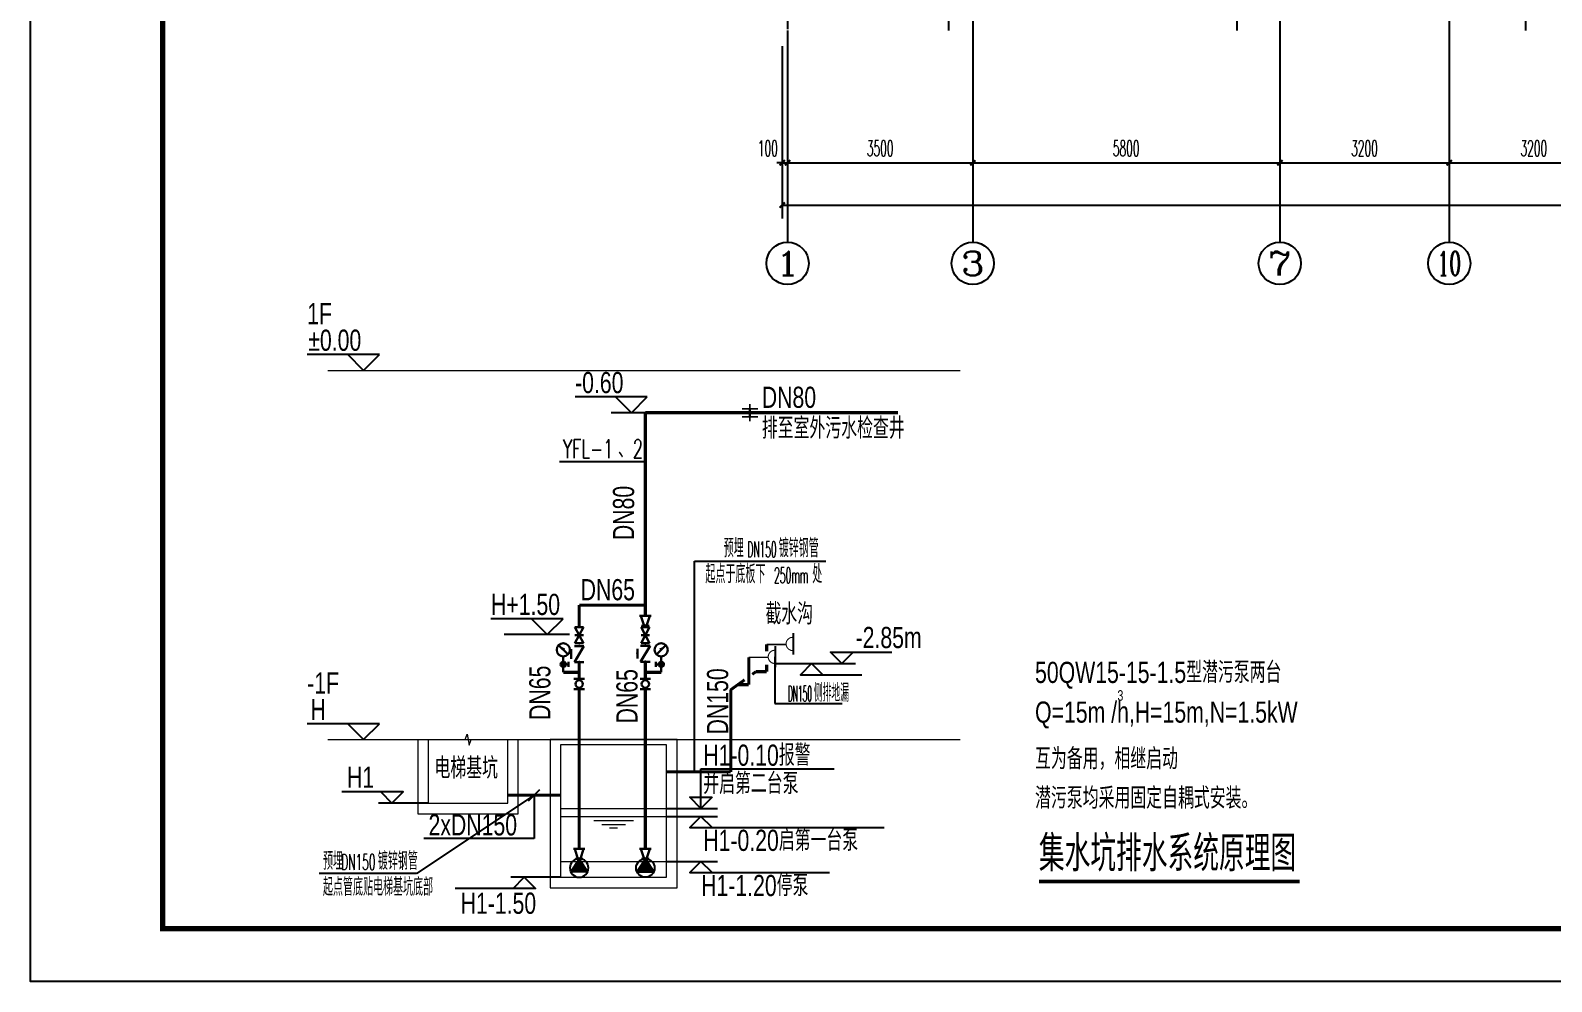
# Model space of a CAD drawing. Extents: x 27938 to 1507990, y 110129 to 923079.
# Drawn here: x 646489 to 675226, y 474356 to 492321 of the extents above; entities that cross this region are included whole.
import ezdxf
from ezdxf.enums import TextEntityAlignment as Align
from ezdxf.xclip import XClip

# ---------------------------------------------------------------- set-up
doc = ezdxf.new("R2010")
doc.units = 0
doc.header["$LTSCALE"] = 1000
doc.header["$MEASUREMENT"] = 0
doc.header["$XCLIPFRAME"] = 0
doc.linetypes.add('DOTE', pattern=[2.42, 2, -0.2, 0.02, -0.2])
for name, color, linetype in [('----建筑底图', 8, 'Continuous'), ('AXIS', 3, 'Continuous'), ('AXIS_TEXT', 7, 'Continuous'), ('DIM_SYMB', 3, 'Continuous'), ('DIM_不分区给水', 3, 'Continuous'), ('DIM_废水', 31, 'Continuous'), ('DOTE', 1, 'Continuous'), ('EQUIP_污水', 7, 'Continuous'), ('TWT_LEAD', 3, 'Continuous'), ('图框', 140, 'Continuous')]:
    doc.layers.add(name, color=color, linetype=linetype)
for name, color, linetype, lineweight in [('CR-水-PTE－PS污水用电设备', 7, 'Continuous', 25), ('CR-水-PTP－GG公共捕捉点', 1, 'Continuous', 18), ('CR-水-PTP－GG公共说明', 7, 'Continuous', 25), ('CR-水-PTP－PS压力废水标注', 165, 'Continuous', 25), ('CR-水-PTP－PS压力废水管', 163, 'P压力废水管', 20), ('CR-水-PTP－PS排水阀门', 163, 'Continuous', 30), ('CR-水-压力废水标注', 165, 'Continuous', 25), ('CR-水-排水穿墙套管', 60, 'Continuous', 30)]:
    doc.layers.add(name, color=color, linetype=linetype, lineweight=lineweight)
doc.layers.add('yichutu', color=7, linetype='Continuous', true_color=0xffffff, plot=False)
doc.styles.add('_TCH_AXIS', font='COMPLEX', dxfattribs={"bigfont": 'GBCBIG'})
doc.styles.add('_TCH_DIM', font='SIMPLEX.shx', dxfattribs={"width": 0.7, "bigfont": 'GBCBIG.shx'})
doc.styles.add('_TCH_DIM_T3', font='SIMPLEX.shx', dxfattribs={"width": 0.494118, "bigfont": 'GBCBIG.shx'})
doc.styles.add('_TWT_SERIAL', font='SIMPLEX', dxfattribs={"width": 0.8, "height": 3.5, "bigfont": 'HZTXT'})
doc.styles.add('COMPLEX', font='COMPLEX')
doc.styles.add('CR-Standard', font='xcsg.shx', dxfattribs={"width": 0.7, "bigfont": 'hztxt.shx'})
doc.styles.add('HZ', font='txt', dxfattribs={"bigfont": 'hztxt'})
doc.styles.add('HZTXT', font='COMPLEX', dxfattribs={"width": 0.7, "bigfont": 'HZTXT'})
doc.styles.get("Standard").update_dxf_attribs({"font": 'gbenor.shx', "bigfont": 'gbcbig.shx'})
doc.linetypes.add('P压力废水管', pattern='A,3,-0.22,["YF",HZTXT,S=0.2,R=0,X=-0.1,Y=-0.1],-0.3', length=3.52)
doc.dimstyles.new('_TCH_ARCH&&100', dxfattribs={"dimtxt": 297.5, "dimasz": 100, "dimexe": 250, "dimexo": 300, "dimgap": 126.25, "dimtad": 1, "dimdec": 0, "dimzin": 0, "dimdsep": 46, "dimtxsty": '_TCH_DIM_T3', "dimblk": 'ARCHTICK', "dimcen": 0.09, "dimclrt": 4, "dimazin": 2, "dimtfac": 1, "dimtdec": 0, "dimtix": 1, "dimtmove": 2, "dimatfit": 3, "dimfxl": 100, "dimtolj": 1, "dimtzin": 0, "dimarcsym": 0})

# ---------------------------------------------------------------- blocks, each defined once
blk = doc.blocks.new('A$C74D73064')
at = {"layer": 'DOTE', "color": 0}
for p, q in [((-47045, 128076.6), (-47045, 3986.3)), ((-41595, 128076.6), (-41595, 3986.3)), ((-36145, 128076.6), (-36145, 3986.3))]:
    blk.add_line(p, q, dxfattribs=at)
blk = doc.blocks.new('HFHFTHFD')
at = {"layer": 'DOTE', "color": 0, "linetype": 'DOTE', "ltscale": 0.3}
for p, q in [((420617, 612949), (420617, 593449)), ((429917, 604549), (429917, 593449)), ((424117, 601749), (424117, 593449)), ((433117, 600249), (433117, 593449))]:
    blk.add_line(p, q, dxfattribs=at)
blk = doc.blocks.new('TK')
at = {"layer": '图框'}
blk.add_lwpolyline([(465375, 548714), (549475, 548714), (549475, 489314), (465375, 489314)], close=True, dxfattribs=at)
blk.add_lwpolyline([(465375, 548714), (549475, 548714), (549475, 489314), (465375, 489314)], close=True, dxfattribs=at)
at = {"layer": '图框', "const_width": 100}
blk.add_lwpolyline([(548475, 490314), (548475, 547714), (467875, 547714), (467875, 490314)], close=True, dxfattribs=at)
blk = doc.blocks.new('yct-841-594-84100-59399.9999999999-100-1000.0')
at = {"layer": 'yichutu', "color": 7, "true_color": 0xffffff}
blk.add_lwpolyline([(0, 0), (0, 59400), (84100, 59400), (84100, 0)], close=True, dxfattribs=at)
blk = doc.blocks.new('$VALVE$00000315')
for p, q in [((-125, -75), (-125, 75)), ((-125, 75), (125, -75)), ((-75, 125), (75, 125)), ((125, -75), (125, 75))]:
    blk.add_line(p, q)
for p in [(-125, 0), (125, 0)]:
    blk.add_point(p)
blk.add_solid([(0, 125), (0, 150), (75, 125)])
blk = doc.blocks.new('A$C1D85025E')
for p, q in [((-150, 80), (-150, -80)), ((-150, 80), (150, -80)), ((150, 80), (-150, -80)), ((0, 80), (0, -80)), ((150, 80), (150, -80))]:
    blk.add_line(p, q)
blk = doc.blocks.new('A$C7DE4753E')
for p, q in [((100, 100), (-100, 100)), ((100, -100), (-100, -100))]:
    blk.add_line(p, q)
blk.add_circle((0, 0), 70)
blk = doc.blocks.new('A$C7ECC18EF')
h = blk.add_hatch(color=256)
h.paths.add_polyline_path([(0, 200, 0.414214), (-50, 150), (0, 150)])
h.paths.add_polyline_path([(0, 150), (-50, 150, 0.414214), (0, 100)])
h.paths.add_polyline_path([(50, 150, 0.414214), (0, 200), (0, 100, 0.414214)])
at = {"ltscale": 0.35}
blk.add_line((-77, 348), (77, 502), dxfattribs=at)
for p, q in [((0, 300), (0, 0)), ((-99, 200), (-99, 100)), ((0, 150), (-99, 150))]:
    blk.add_line(p, q)
blk.add_lwpolyline([(77, 502, 0, 41.7, 0), (-26, 430, 41.7, 41.7, 0)], format="xyseb", dxfattribs=at)
blk.add_circle((0, 425), 125, dxfattribs=at)
blk.add_circle((0, 150), 50)
blk = doc.blocks.new('*U174')
for p, q in [((-25, 0), (25, 0)), ((0, -2.5), (0, 2.5))]:
    blk.add_line(p, q)
at = {"const_width": 10}
for points in [[(-55, 0), (-25, 0)], [(-25, 50), (-25, -50)], [(25, 50), (25, -50)], [(55, 0), (25, 0)]]:
    blk.add_lwpolyline(points, dxfattribs=at)
blk = doc.blocks.new('$VALVE$00000486')
for p, q in [((90, 55), (-90, 16)), ((-90, -48), (-90, 48)), ((90, 72), (90, -72)), ((90, 72), (90, -72)), ((90, -72), (90, 72)), ((90, -55), (-90, -16))]:
    blk.add_line(p, q)
for p in [(-90, 0), (90, 0)]:
    blk.add_point(p)
blk = doc.blocks.new('P水泵')
h = blk.add_hatch()
h.set_pattern_fill('ANSI31', color=8, scale=99.65035, style=0)
h.set_pattern_definition([(45, (-87438.395, 132326.591), (-8.8079297, 8.8079297), [])])
h.paths.add_polyline_path([(237, 0), (-97, 216), (-97, -216)])
for p, q in [((237, 0, 0), (-97, 216, 0)), ((-97, 216, 0), (-97, -216, 0)), ((237, 0, 0), (-97, -216, 0)), ((0, 0, 0), (0, 0, 0))]:
    blk.add_line(p, q)
blk.add_circle((0, 0, 0), 237)
blk = doc.blocks.new('A$C6DCB2F17')
at = {"layer": 'CR-水-PTP－GG公共捕捉点', "color": 1, "lineweight": 15}
for p, q in [((2700, -1300), (4700, -1300)), ((2700, -1450), (4700, -1450)), ((2700, -2300), (4700, -2300))]:
    blk.add_line(p, q, dxfattribs=at)
at = {"layer": 'CR-水-PTP－GG公共捕捉点', "color": 1, "lineweight": 9}
for p, q in [((3325, -1530), (4075, -1530)), ((3475, -1606), (3925, -1606)), ((3625, -1667), (3775, -1667))]:
    blk.add_line(p, q, dxfattribs=at)
at = {"layer": 'CR-水-PTP－GG公共捕捉点', "color": 1, "lineweight": 18}
for points in [[(0, 0), (894, 0), (932, 105), (969, -105), (1007, 0), (1900, 0)], [(0, 0), (0, -1400), (1900, -1400), (1900, 0)], [(200, 0), (200, -1200), (1700, -1200), (1700, 0)]]:
    blk.add_lwpolyline(points, dxfattribs=at)
at = {"layer": 'CR-水-PTP－GG公共捕捉点', "color": 1}
for points in [[(4900, 0), (2500, 0), (2500, -2800), (4900, -2800), (4900, 0)], [(4700, -100), (2700, -100), (2700, -2600), (4700, -2600), (4700, -100)]]:
    blk.add_lwpolyline(points, dxfattribs=at)
blk = doc.blocks.new('A$C1778576E')
at = {"layer": 'CR-水-PTP－GG公共捕捉点', "color": 245}
for p, q in [((-2893, 1060), (3079, 1060)), ((-2893, -2427), (3079, -2427))]:
    blk.add_line(p, q, dxfattribs=at)
at = {"layer": 'CR-水-PTP－GG公共说明'}
for p, q in [((-2405, 1210), (-3088, 1210)), ((-2555, 1060), (-2705, 1210)), ((-2555, 1060), (-2405, 1210)), ((-2405, -2277), (-3088, -2277)), ((-2555, -2427), (-2705, -2277)), ((-2555, -2427), (-2405, -2277))]:
    blk.add_line(p, q, dxfattribs=at)
at = {"layer": 'CR-水-PTP－PS压力废水标注'}
for p, q in [((124, 810), (-558, 810)), ((-26, 660), (-176, 810)), ((-26, 660), (124, 810)), ((170, 660), (-217, 660)), ((-670, -1285), (-1352, -1285)), ((-820, -1435), (-970, -1285)), ((-820, -1435), (-670, -1285)), ((-611, -1435), (-1227, -1435)), ((631, -2702, 0), (1889, -2702, 0)), ((-2394, -2921), (-2762, -2921)), ((-998, -3006), (-890, -2898)), ((-944, -2952), (-944, -3360)), ((-1944, -3027), (-2416, -3027)), ((306, -3077), (787, -3077)), ((306, -3152), (787, -3152)), ((737, -3258), (2361, -3258)), ((-944, -3360), (-1985, -3360)), ((306, -3577), (787, -3577)), ((-694, -3727), (-1166, -3727)), ((737, -3683), (1846, -3683)), ((-1144, -3833), (-1689, -3833))]:
    blk.add_line(p, q, dxfattribs=at)
blk.add_lwpolyline([(1897, 788, 0, 0, 0), (2125, 788, 40, 0, 0), (2275, 788, 0, 0, 0)], format="xyseb", dxfattribs=at)
blk.add_lwpolyline([(631, -3077), (631, -2702)], dxfattribs=at)
at = {"layer": 'CR-水-PTP－PS压力废水标注', "elevation": 0}
for points in [[(-2394, -2921), (-2288, -3027), (-2182, -2921)], [(-1144, -3833), (-1038, -3727), (-932, -3833)]]:
    blk.add_lwpolyline(points, close=True, dxfattribs=at)
at = {"layer": 'CR-水-PTP－PS压力废水标注'}
for points in [[(737, -2971), (631, -3077), (525, -2971)], [(737, -3258), (631, -3152), (525, -3258)], [(737, -3683), (631, -3577), (525, -3683)]]:
    blk.add_lwpolyline(points, close=True, dxfattribs=at)
at = {"layer": 'CR-水-PTP－PS压力废水管', "const_width": 30}
for points in [[(106, 660), (2493, 660)], [(106, -1257), (106, 660)], [(-519, -1366), (-519, -1157)], [(-519, -1157), (106, -1157)], [(-519, -1852), (-519, -1696)], [(106, -1852), (106, -1693)], [(-519, -1791), (-669, -1791)], [(106, -1791), (256, -1791)], [(-519, -2352), (-519, -1952)], [(106, -2402), (106, -1952)], [(-519, -3457), (-519, -2352)], [(106, -3457), (106, -2402)], [(-1194, -2952), (-694, -2952)]]:
    blk.add_lwpolyline(points, dxfattribs=at)
at = {"layer": 'DIM_SYMB', "const_width": 35}
blk.add_lwpolyline([(3823, -3767), (6287, -3767)], dxfattribs=at)
at = {"layer": 'DIM_废水'}
blk.add_line((106, 197), (-706, 197), dxfattribs=at)
at = {"layer": 'TWT_LEAD'}
for p, q in [((-944, -2952), (-2055, -3692)), ((-944, -2952), (-2055, -3692)), ((-2055, -3692), (-2974, -3692))]:
    blk.add_line(p, q, dxfattribs=at)
at = {"layer": 'CR-水-PTE－PS污水用电设备', "yscale": 0.3691257472399435, "zscale": 0.3691257472399435}
for p, xscale, rotation in [((-519, -3639, 0), -0.3691257472399435, 270), ((106, -3639, 0), 0.3691257472399435, 90)]:
    blk.add_blockref('P水泵', p, dxfattribs=dict(at, xscale=xscale, rotation=rotation))
at = {"layer": 'CR-水-PTP－GG公共捕捉点', "color": 1, "lineweight": 9, "xscale": 0.5, "yscale": 0.5, "zscale": 0.5}
blk.add_blockref('A$C6DCB2F17', (-2044, -2427), dxfattribs=at)
at = {"layer": 'CR-水-PTP－PS排水阀门'}
for name, p, xscale, yscale, zscale, rotation in [('$VALVE$00000486', (106, -1305), 0.5250005610287197, 0.7499993517994881, 0.5249999999999995, 89.999996340974), ('A$C1D85025E', (-519, -1441), 0.5, 0.5, 0.5, 90), ('A$C1D85025E', (106, -1441), 0.5, 0.5, 0.5, 90), ('$VALVE$00000315', (-519, -1619), 0.6000006794929565, 0.5999995283782482, 0.5999999999999993, 89.99999181801182), ('$VALVE$00000315', (106, -1616), 0.6000006794929565, 0.5999995283782482, 0.5999999999999993, 89.99999181801182), ('A$C7DE4753E', (-519, -1902), -0.5, 0.5, 0.5, 180), ('A$C7DE4753E', (106, -1902), -0.5, 0.5, 0.5, 180), ('$VALVE$00000486', (-519, -3505), 0.5250005610287197, 0.7499993517994881, 0.5249999999999995, 89.999996340974), ('$VALVE$00000486', (106, -3505), 0.5250005610287197, 0.7499993517994881, 0.5249999999999995, 89.999996340974)]:
    blk.add_blockref(name, p, dxfattribs=dict(at, xscale=xscale, yscale=yscale, zscale=zscale, rotation=rotation))
at = {"layer": 'CR-水-PTP－PS排水阀门', "yscale": 0.5, "zscale": 0.5}
for p, xscale in [((-669, -1791), -0.5), ((256, -1791), 0.5)]:
    blk.add_blockref('A$C7ECC18EF', p, dxfattribs=dict(at, xscale=xscale))
at = {"layer": 'CR-水-排水穿墙套管', "xscale": 1.5, "yscale": 1.5, "zscale": 1.5, "rotation": 270}
blk.add_blockref('*U174', (1094, 660), dxfattribs=at)
at = {"layer": 'CR-水-PTP－GG公共说明', "style": 'CR-Standard', "width": 0.75}
for s, p in [('1F', (-3088, 1495)), ('±0.00', (-3078, 1245)), ('-1F', (-3088, -1992)), ('H', (-3057, -2242))]:
    blk.add_text(s, height=200, dxfattribs=at).set_placement(p)
at = {"layer": 'CR-水-PTP－PS压力废水标注', "style": 'CR-Standard', "width": 0.75}
for s, rotation, p in [('-0.60', 0, (-558, 845)), ('DN80', 0, (1206, 706)), ('排至室外污水检查井', 0, (1206, 414)), ('DN80', 90, (0, -543)), ('DN65', 0, (-505, -1111)), ('H+1.50', 0, (-1352, -1250)), ('DN65', 90, (-791, -2241)), ('DN65', 90, (32, -2274)), ('电梯基坑', 0, (-1886, -2795)), ('H1-0.10报警', 0, (653, -2674)), ('H1', 0, (-2712, -2882)), ('并启第二台泵', 0, (653, -2942, 0)), ('2xDN150', 0, (-1942, -3332)), ('H1-0.20启第一台泵', 0, (653, -3478)), ('H1-1.20停泵', 0, (633, -3905)), ('H1-1.50', 360, (-1639, -4072))]:
    blk.add_text(s, height=200, rotation=rotation, dxfattribs=at).set_placement(p)
at = {"layer": 'CR-水-压力废水标注', "style": 'CR-Standard', "width": 0.75}
for s, height, p in [('50QW15-15-1.5型潜污泵两台', 200, (3787, -1892)), ('3', 100, (4565, -2060)), ('Q=15m /h,H=15m,N=1.5kW', 200, (3787, -2267)), ('互为备用，相继启动', 200, (3787, -2708)), ('潜污泵均采用固定自耦式安装。', 200, (3787, -3079))]:
    blk.add_text(s, height=height, rotation=0, dxfattribs=at).set_placement(p)
at = {"layer": 'DIM_SYMB', "color": 7}
blk.add_text('集水坑排水系统原理图', height=337.6, dxfattribs=at).set_placement((3823, -3671))
at = {"layer": 'DIM_废水', "color": 7, "style": '_TWT_SERIAL'}
for s, width, p in [('YFL-1', 0.64, (-671, 232)), ('、', 0.8, (-153, 232)), ('2', 0.64, (-13, 232))]:
    blk.add_text(s, height=175, dxfattribs=dict(at, width=width)).set_placement(p)
at = {"layer": 'TWT_LEAD', "color": 7, "style": '_TCH_DIM'}
for s, height, width, p in [('预埋', 168.8, 0.7, (-2939, -3657)), ('DN150', 148.8, 0.494118, (-2767, -3657)), ('镀锌钢管', 168.8, 0.7, (-2421, -3657)), ('起点管底贴电梯基坑底部', 168.79, 0.7, (-2939, -3902))]:
    blk.add_text(s, height=height, dxfattribs=dict(at, width=width)).set_placement(p)
blk = doc.blocks.new('$ATTACHMENT$00000066')
blk.add_line((-212, 500), (188, 500))
at = {"const_width": 20}
blk.add_lwpolyline([(-134, 500, 1.067664), (116, 500)], format="xyb", dxfattribs=at)
at = {"const_width": 30}
blk.add_lwpolyline([(0, 367), (0, 0)], dxfattribs=at)
at = {"style": 'HZ', "width": 0.7, "flags": 1}
for tag in ['UNIT', 'WHAT', 'SPEC']:
    blk.add_attdef(tag, (0, 0), '', height=0.001, dxfattribs=at)
blk = doc.blocks.new('A$C1B500C0A')
at = {"layer": 'CR-水-PTP－PS压力废水标注'}
for p, q in [((1855, 1438), (2799, 1438)), ((2425, 1438), (3369, 1438)), ((3324, 1650), (4059, 1650)), ((2754, 1226), (3489, 1226))]:
    blk.add_line(p, q, dxfattribs=at)
at = {"layer": 'CR-水-PTP－PS压力废水标注', "elevation": 0}
for points in [[(2754, 1226), (2542, 1438), (2330, 1226)], [(3324, 1650), (3112, 1438), (2899, 1650)]]:
    blk.add_lwpolyline(points, close=True, dxfattribs=at)
at = {"layer": 'CR-水-PTP－PS压力废水管'}
for points, const_width in [([(1693, 1667), (1693, 1798)], 60), ([(1355, 1038), (1355, 1554)], 60), ([(1693, 1282), (1693, 1414)], 60), ([(1275, 1129), (1005, 935)], 55), ([(1487, 1282), (1420, 1233)], 55), ([(1487, 1282), (1693, 1282)], 60), ([(1014, -609), (1014, 941)], 60), ([(1149, 1038), (1355, 1038)], 60), ([(-200, -609), (1014, -609)], 60)]:
    blk.add_lwpolyline(points, dxfattribs=dict(at, const_width=const_width))
at = {"layer": 'DIM_不分区给水'}
for p, q in [((1847, 1563), (1847, 682)), ((1847, 682), (3116, 682))]:
    blk.add_line(p, q, dxfattribs=at)
at = {"layer": 'TWT_LEAD'}
for p, q in [((329, -609), (329, 3373)), ((329, 3373), (2813, 3373))]:
    blk.add_line(p, q, dxfattribs=at)
at = {"layer": 'EQUIP_污水', "rotation": 270}
for p in [(1355, 1554), (1693, 1798)]:
    blk.add_blockref('$ATTACHMENT$00000066', p, dxfattribs=at)
at = {"layer": 'CR-水-PTP－PS压力废水标注', "style": 'CR-Standard', "width": 0.75}
for s, rotation, p in [('截水沟', 0, (1669, 2174)), ('-2.85m', 360, (3372, 1729)), ('DN150', 90, (965, 98))]:
    blk.add_text(s, height=400, rotation=rotation, dxfattribs=at).set_placement(p)
at = {"layer": 'DIM_不分区给水', "color": 7, "style": '_TCH_DIM_T3'}
for s, height, width, p in [('DN150', 297.5, 0.348789, (2091, 717)), ('侧排地漏', 337.6, 0.494118, (2581, 717))]:
    blk.add_text(s, height=height, dxfattribs=dict(at, width=width)).set_placement(p)
at = {"layer": 'TWT_LEAD', "color": 7, "style": '_TCH_DIM'}
for s, height, width, p in [('预埋', 350, 0.6, (882, 3443)), ('DN150', 297.5, 0.423529, (1325, 3443)), ('镀锌钢管', 350, 0.6, (1920, 3443)), ('起点于底板下', 350, 0.6, (535, 2953)), ('250mm', 297.5, 0.423529, (1833, 2953)), ('处', 350, 0.6, (2553, 2953))]:
    blk.add_text(s, height=height, dxfattribs=dict(at, width=width)).set_placement(p)
blk = doc.blocks.new('_ArchTick')
at = {"color": 0, "linetype": 'ByBlock', "const_width": 0.4}
blk.add_lwpolyline([(-0.5, -0.5), (0.5, 0.5)], dxfattribs=at)
blk = doc.blocks.new('*D378')
at = {"layer": 'AXIS', "color": 0, "lineweight": -2}
for p, q in [((660692, 492021), (660692, 489571)), ((660792, 492021), (660792, 489571)), ((660692, 489821), (660592, 489821)), ((660692, 489821), (660792, 489821)), ((660792, 489821), (660892, 489821))]:
    blk.add_line(p, q, dxfattribs=at)
at = {"layer": 'Defpoints', "color": 0}
for p in [(660692, 492321), (660792, 492321), (660792, 489821)]:
    blk.add_point(p, dxfattribs=at)
at = {"layer": 'AXIS', "color": 0, "lineweight": -2, "xscale": 100, "yscale": 100, "zscale": 100}
blk.add_blockref('_ArchTick', (660692, 489821), dxfattribs=at)
at = {"layer": 'AXIS', "color": 0, "lineweight": -2, "xscale": 100, "yscale": 100, "zscale": 100, "rotation": 180}
blk.add_blockref('_ArchTick', (660792, 489821), dxfattribs=at)
at = {"layer": 'AXIS', "color": 4, "insert": (660417, 490096), "char_height": 297.5, "attachment_point": 5, "style": '_TCH_DIM_T3'}
blk.add_mtext('\\A1;100', dxfattribs=at)
blk = doc.blocks.new('*D379')
at = {"layer": 'AXIS', "color": 0, "lineweight": -2}
for p, q in [((660792, 492021), (660792, 489571)), ((664292, 492021), (664292, 489571)), ((660792, 489821), (664292, 489821))]:
    blk.add_line(p, q, dxfattribs=at)
at = {"layer": 'Defpoints', "color": 0}
for p in [(660792, 492321), (664292, 492321), (664292, 489821)]:
    blk.add_point(p, dxfattribs=at)
at = {"layer": 'AXIS', "color": 0, "lineweight": -2, "xscale": 100, "yscale": 100, "zscale": 100, "rotation": 180}
blk.add_blockref('_ArchTick', (660792, 489821), dxfattribs=at)
at = {"layer": 'AXIS', "color": 0, "lineweight": -2, "xscale": 100, "yscale": 100, "zscale": 100}
blk.add_blockref('_ArchTick', (664292, 489821), dxfattribs=at)
at = {"layer": 'AXIS', "color": 4, "insert": (662542, 490096), "char_height": 297.5, "attachment_point": 5, "style": '_TCH_DIM_T3'}
blk.add_mtext('\\A1;3500', dxfattribs=at)
blk = doc.blocks.new('*D380')
at = {"layer": 'AXIS', "color": 0, "lineweight": -2}
for p, q in [((664292, 492021), (664292, 489571)), ((670092, 492021), (670092, 489571)), ((664292, 489821), (670092, 489821))]:
    blk.add_line(p, q, dxfattribs=at)
at = {"layer": 'Defpoints', "color": 0}
for p in [(664292, 492321), (670092, 492321), (670092, 489821)]:
    blk.add_point(p, dxfattribs=at)
at = {"layer": 'AXIS', "color": 0, "lineweight": -2, "xscale": 100, "yscale": 100, "zscale": 100, "rotation": 180}
blk.add_blockref('_ArchTick', (664292, 489821), dxfattribs=at)
at = {"layer": 'AXIS', "color": 0, "lineweight": -2, "xscale": 100, "yscale": 100, "zscale": 100}
blk.add_blockref('_ArchTick', (670092, 489821), dxfattribs=at)
at = {"layer": 'AXIS', "color": 4, "insert": (667192, 490096), "char_height": 297.5, "attachment_point": 5, "style": '_TCH_DIM_T3'}
blk.add_mtext('\\A1;5800', dxfattribs=at)
blk = doc.blocks.new('*D381')
at = {"layer": 'AXIS', "color": 0, "lineweight": -2}
for p, q in [((670092, 492021), (670092, 489571)), ((673292, 492021), (673292, 489571)), ((670092, 489821), (673292, 489821))]:
    blk.add_line(p, q, dxfattribs=at)
at = {"layer": 'Defpoints', "color": 0}
for p in [(670092, 492321), (673292, 492321), (673292, 489821)]:
    blk.add_point(p, dxfattribs=at)
at = {"layer": 'AXIS', "color": 0, "lineweight": -2, "xscale": 100, "yscale": 100, "zscale": 100, "rotation": 180}
blk.add_blockref('_ArchTick', (670092, 489821), dxfattribs=at)
at = {"layer": 'AXIS', "color": 0, "lineweight": -2, "xscale": 100, "yscale": 100, "zscale": 100}
blk.add_blockref('_ArchTick', (673292, 489821), dxfattribs=at)
at = {"layer": 'AXIS', "color": 4, "insert": (671692, 490096), "char_height": 297.5, "attachment_point": 5, "style": '_TCH_DIM_T3'}
blk.add_mtext('\\A1;3200', dxfattribs=at)
blk = doc.blocks.new('*D382')
at = {"layer": 'AXIS', "color": 0, "lineweight": -2}
for p, q in [((673292, 492021), (673292, 489571)), ((676492, 492021), (676492, 489571)), ((673292, 489821), (676492, 489821))]:
    blk.add_line(p, q, dxfattribs=at)
at = {"layer": 'Defpoints', "color": 0}
for p in [(673292, 492321), (676492, 492321), (676492, 489821)]:
    blk.add_point(p, dxfattribs=at)
at = {"layer": 'AXIS', "color": 0, "lineweight": -2, "xscale": 100, "yscale": 100, "zscale": 100, "rotation": 180}
blk.add_blockref('_ArchTick', (673292, 489821), dxfattribs=at)
at = {"layer": 'AXIS', "color": 0, "lineweight": -2, "xscale": 100, "yscale": 100, "zscale": 100}
blk.add_blockref('_ArchTick', (676492, 489821), dxfattribs=at)
at = {"layer": 'AXIS', "color": 4, "insert": (674892, 490096), "char_height": 297.5, "attachment_point": 5, "style": '_TCH_DIM_T3'}
blk.add_mtext('\\A1;3200', dxfattribs=at)
blk = doc.blocks.new('*D385')
at = {"layer": 'AXIS', "color": 0, "lineweight": -2}
for p, q in [((660692, 492021), (660692, 488771)), ((710892, 492021), (710892, 488771)), ((660692, 489021), (710892, 489021))]:
    blk.add_line(p, q, dxfattribs=at)
at = {"layer": 'Defpoints', "color": 0}
for p in [(660692, 492321), (710892, 492321), (710892, 489021)]:
    blk.add_point(p, dxfattribs=at)
at = {"layer": 'AXIS', "color": 0, "lineweight": -2, "xscale": 100, "yscale": 100, "zscale": 100, "rotation": 180}
blk.add_blockref('_ArchTick', (660692, 489021), dxfattribs=at)
at = {"layer": 'AXIS', "color": 0, "lineweight": -2, "xscale": 100, "yscale": 100, "zscale": 100}
blk.add_blockref('_ArchTick', (710892, 489021), dxfattribs=at)
at = {"layer": 'AXIS', "color": 4, "insert": (685792, 489296), "char_height": 297.5, "attachment_point": 5, "style": '_TCH_DIM_T3'}
blk.add_mtext('\\A1;50200', dxfattribs=at)
blk = doc.blocks.new('_AXISO')
at = {"color": 0}
blk.add_circle((0, 0), 0.5, dxfattribs=at)
at = {"layer": 'AXIS_TEXT', "color": 0, "style": 'COMPLEX', "width": 1.041667}
blk.add_attdef('A', text='', height=0.56, dxfattribs=at).set_placement((-0.25, -0.28), (0.25, -0.28), align=Align.FIT)

msp = doc.modelspace()

# ---------------------------------------------------------------- linework, layer by layer
at = {"layer": 'AXIS', "color": 8}
for p, q in [((660791.8, 492320.6), (660791.8, 488320.6)), ((664291.8, 492320.6), (664291.8, 488320.6)), ((670091.8, 492320.5), (670091.8, 488320.5)), ((673291.8, 492320.5), (673291.8, 488320.5))]:
    msp.add_line(p, q, dxfattribs=at)

# ---------------------------------------------------------------- block references
at = {"layer": '----建筑底图', "color": 169}
ref = msp.add_blockref('A$C74D73064', (710875.6, 482146.9), dxfattribs=at)
XClip(ref).set_block_clipping_path([(-52083.8042452353, 10173.6344749072), (1916.1826223061, 29673.6344737304)])
msp.add_blockref('TK', (181114.3, -14957.7))
at = {"color": 169}
msp.add_blockref('HFHFTHFD', (240175.2, -101128.2), dxfattribs=at)
at = {"ltscale": 0.5, "xscale": 2, "yscale": 2, "zscale": 2}
msp.add_blockref('A$C1778576E', (657894.2, 483779.7), dxfattribs=at)
at = {"ltscale": 0.5}
msp.add_blockref('A$C1B500C0A', (658705.7, 478925.8), dxfattribs=at)
at = {"layer": 'AXIS', "color": 8}
ref = msp.add_blockref('_AXISO', (660791.8, 487920.6), dxfattribs=dict(at, xscale=800, yscale=800, zscale=800))
ref.add_attrib('A', '1', dxfattribs={"layer": 'AXIS_TEXT', "color": 8, "ltscale": 0.5, "height": 452.5, "style": '_TCH_AXIS', "width": 2.333333}).set_placement((660565.5, 487694.3), (661018.1, 487694.3), align=Align.FIT)
ref = msp.add_blockref('_AXISO', (664291.8, 487920.6), dxfattribs=dict(at, xscale=800, yscale=800, zscale=800))
ref.add_attrib('A', '3', dxfattribs={"layer": 'AXIS_TEXT', "color": 8, "ltscale": 0.5, "height": 452.5, "style": '_TCH_AXIS', "width": 1.5}).set_placement((664065.5, 487694.3), (664518.1, 487694.3), align=Align.FIT)
ref = msp.add_blockref('_AXISO', (670091.8, 487920.5), dxfattribs=dict(at, xscale=800, yscale=800, zscale=800))
ref.add_attrib('A', '7', dxfattribs={"layer": 'AXIS_TEXT', "color": 8, "ltscale": 0.5, "height": 452.5, "style": '_TCH_AXIS', "width": 1.5}).set_placement((669865.5, 487694.2), (670318, 487694.2), align=Align.FIT)
ref = msp.add_blockref('_AXISO', (673291.8, 487920.5), dxfattribs=dict(at, xscale=800, yscale=800, zscale=800))
ref.add_attrib('A', '10', dxfattribs={"layer": 'AXIS_TEXT', "color": 8, "ltscale": 0.5, "height": 452.55, "style": '_TCH_AXIS', "width": 0.724138}).set_placement((673065.5, 487694.2), (673518.1, 487694.2), align=Align.FIT)
at = {"layer": 'yichutu'}
msp.add_blockref('yct-841-594-84100-59399.9999999999-100-1000.0', (646489.3, 474356), dxfattribs=at)

# ---------------------------------------------------------------- dimensions: what is measured, and where the dimension line sits
at = {"layer": 'AXIS', "color": 8}
dim = msp.add_linear_dim(base=(660791.8, 489820.6), p1=(660691.8, 492320.6), p2=(660791.8, 492320.6), angle=0, dimstyle='_TCH_ARCH&&100', dxfattribs=at)
dim.commit()
dim.dimension.update_dxf_attribs({"geometry": '*D378', "text_midpoint": (660416.8, 490095.6), "dimtype": 129})
for p1, p2, distance, picture, middle in [((660691.8, 492320.6), (710891.8, 492320.6), -3300, '*D385', (685791.8, 489295.6)), ((660791.8, 492320.6), (664291.8, 492320.6), -2500, '*D379', (662541.8, 490095.6)), ((664291.8, 492320.6), (670091.8, 492320.6), -2500, '*D380', (667191.8, 490095.6)), ((670091.8, 492320.6), (673291.8, 492320.6), -2500, '*D381', (671691.8, 490095.6)), ((673291.8, 492320.6), (676491.8, 492320.6), -2500, '*D382', (674891.8, 490095.6))]:
    dim = msp.add_aligned_dim(p1=p1, p2=p2, distance=distance, dimstyle='_TCH_ARCH&&100', dxfattribs=at)
    dim.commit()
    dim.dimension.update_dxf_attribs({"geometry": picture, "text_midpoint": middle})

doc.saveas('drawing.dxf')
